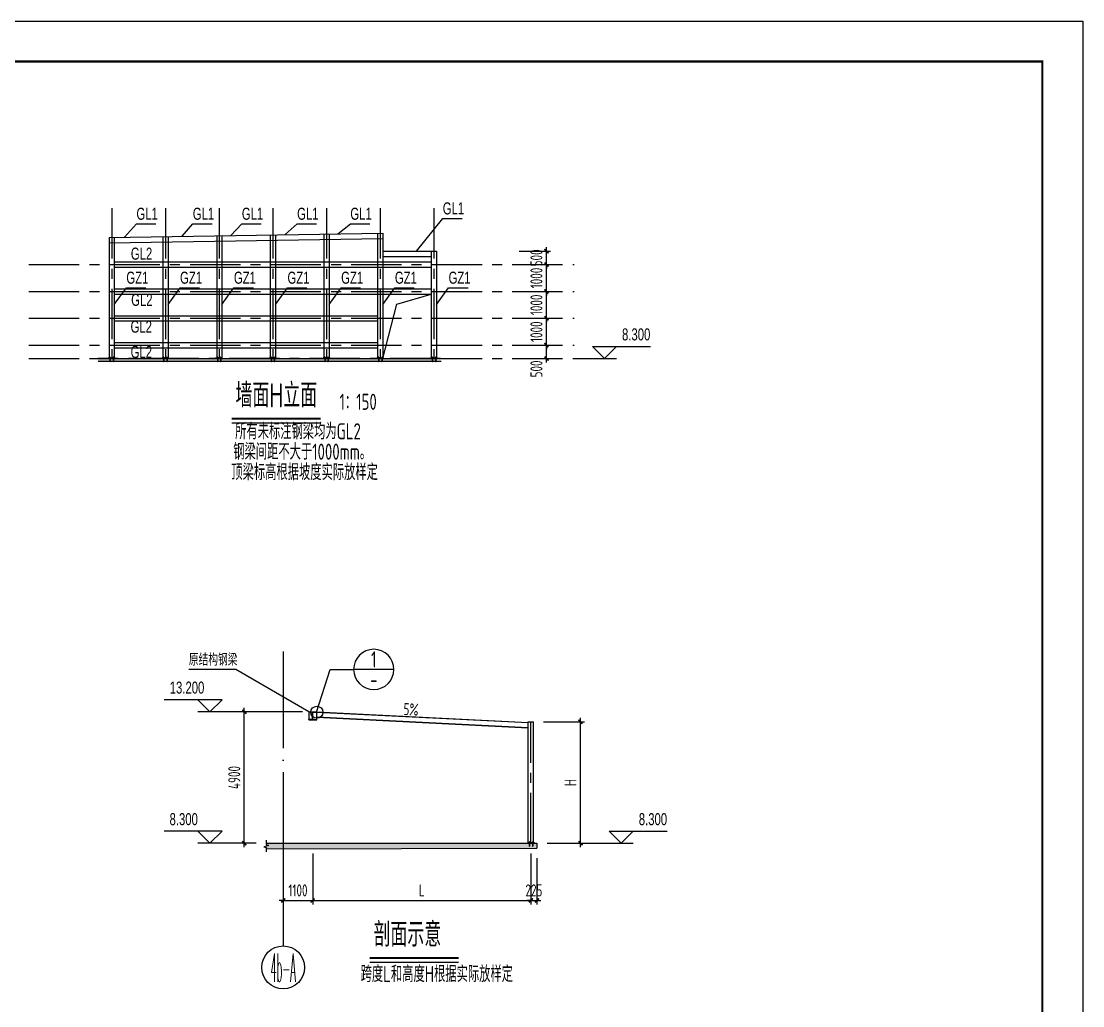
# Model space of a CAD drawing. Extents: x -803796 to -501762, y -1479216 to -846035.
# Drawn here: x -541295 to -501762, y -1240010 to -1203336 of the extents above; entities that cross this region are included whole.
import ezdxf
from ezdxf.enums import TextEntityAlignment as Align

# ---------------------------------------------------------------- set-up
doc = ezdxf.new("R2010")
doc.units = 0
doc.header["$LTSCALE"] = 1500
doc.linetypes.add('CENTER', pattern=[2, 1.25, -0.25, 0.25, -0.25])
doc.linetypes.add('XREF-GRID-04区$0$ACAD_ISO04W100', pattern=[30, 24, -3, 0, -3])
doc.layers.get('0').update_dxf_attribs({"linetype": 'CONTINUOUS'})
doc.layers.get('Defpoints').update_dxf_attribs({"linetype": 'CONTINUOUS'})
for name, color, linetype in [('AR-INT DECO', 140, 'CONTINUOUS'), ('AXIS', 253, 'CENTER'), ('BORDER', 7, 'CONTINUOUS'), ('DIM', 3, 'CONTINUOUS'), ('HATCH', 254, 'CONTINUOUS'), ('NUM', 7, 'CONTINUOUS'), ('STXT_XG_THIN', 2, 'CONTINUOUS'), ('TEXT', 7, 'CONTINUOUS'), ('THIN', 7, 'CONTINUOUS'), ('XREF-GRID-01区$0$AXIS', 3, 'CONTINUOUS'), ('XREF-GRID-04区$0$A-DOTE', 14, 'XREF-GRID-04区$0$ACAD_ISO04W100')]:
    doc.layers.add(name, color=color, linetype=linetype)
doc.styles.add('TSSD_Dimension', font='Tssdeng.shx', dxfattribs={"width": 0.7, "bigfont": 'hztxt.shx'})
doc.styles.add('TSSD_Label', font='tj03-romans1.shx', dxfattribs={"width": 0.7, "bigfont": 'hztxt.shx'})
doc.styles.add('TSSD_NORM', font='tssdeng.shx', dxfattribs={"width": 0.7, "bigfont": 'hztxt.shx'})
doc.styles.add('TSSD_Num', font='tssdeng.shx', dxfattribs={"width": 0.7, "bigfont": 'hztxt.shx'})
doc.styles.add('XREF-GRID-01区$0$_TCH_AXIS', font='COMPLEX', dxfattribs={"bigfont": 'GBCBIG'})
doc.dimstyles.new('TSSD_150_150', dxfattribs={"dimtxt": 450, "dimasz": 150, "dimexe": 150, "dimexo": 375, "dimgap": 150, "dimtad": 1, "dimdec": 0, "dimzin": 0, "dimdsep": 46, "dimtxsty": 'TSSD_Dimension', "dimblk": 'ARCHTICK', "dimblk1": 'ARCHTICK', "dimblk2": 'ARCHTICK', "dimcen": 0, "dimdle": 150, "dimclrt": 7, "dimadec": 0, "dimazin": 0, "dimtfac": 1, "dimtdec": 0, "dimtix": 1, "dimtmove": 2, "dimatfit": 3, "dimfxl": 1, "dimtolj": 1, "dimtzin": 0, "dimarcsym": 0})

# ---------------------------------------------------------------- blocks, each defined once
blk = doc.blocks.new('A$C4FFD1A59')
at = {"layer": 'AR-INT DECO'}
for p, q in [((-513, 1623), (-513, 69)), ((-393, 1623), (-393, 69)), ((687, 1623), (687, 69)), ((807, 1623), (807, 69))]:
    blk.add_line(p, q, dxfattribs=at)
for points in [[(-1153, 1281), (1447, 1281), (1447, 1121), (-1153, 1121)], [(-513, 1623), (-393, 1623), (-393, 69), (-513, 69)], [(687, 1623), (807, 1623), (807, 69), (687, 69)]]:
    blk.add_lwpolyline(points, close=True, dxfattribs=at)
blk = doc.blocks.new('_ArchTick')
at = {"color": 0, "linetype": 'ByBlock', "const_width": 0.4}
blk.add_lwpolyline([(-0.5, -0.5), (0.5, 0.5)], dxfattribs=at)
blk = doc.blocks.new('*D835')
at = {"layer": 'Defpoints', "color": 0, "transparency": 16777216}
for p in [(-531540, -1233958), (-530440, -1233958), (-530440, -1236087)]:
    blk.add_point(p, dxfattribs=at)
at = {"layer": 'DIM', "color": 0, "lineweight": -2, "transparency": 16777216}
for p, q in [((-531540, -1234333), (-531540, -1236237)), ((-530440, -1234333), (-530440, -1236237)), ((-531540, -1236087), (-531690, -1236087)), ((-531540, -1236087), (-530440, -1236087)), ((-530440, -1236087), (-530290, -1236087))]:
    blk.add_line(p, q, dxfattribs=at)
at = {"layer": 'DIM', "color": 0, "lineweight": -2, "transparency": 16777216, "xscale": 150, "yscale": 150, "zscale": 150}
blk.add_blockref('_ArchTick', (-531540, -1236087), dxfattribs=at)
at = {"layer": 'DIM', "color": 0, "lineweight": -2, "transparency": 16777216, "xscale": 150, "yscale": 150, "zscale": 150, "rotation": 180}
blk.add_blockref('_ArchTick', (-530440, -1236087), dxfattribs=at)
at = {"layer": 'DIM', "color": 7, "transparency": 16777216, "insert": (-530990, -1235712), "char_height": 450, "attachment_point": 5, "style": 'TSSD_Dimension'}
blk.add_mtext('\\A1;1100', dxfattribs=at)
blk = doc.blocks.new('*D836')
at = {"layer": 'Defpoints', "color": 0, "transparency": 16777216}
for p in [(-530440, -1233958), (-522314, -1233958), (-522314, -1236087)]:
    blk.add_point(p, dxfattribs=at)
at = {"layer": 'DIM', "color": 0, "lineweight": -2, "transparency": 16777216}
for p, q in [((-530440, -1234333), (-530440, -1236237)), ((-522314, -1234333), (-522314, -1236237)), ((-530590, -1236087), (-522164, -1236087))]:
    blk.add_line(p, q, dxfattribs=at)
at = {"layer": 'DIM', "color": 0, "lineweight": -2, "transparency": 16777216, "xscale": 150, "yscale": 150, "zscale": 150, "rotation": 180}
blk.add_blockref('_ArchTick', (-530440, -1236087), dxfattribs=at)
at = {"layer": 'DIM', "color": 0, "lineweight": -2, "transparency": 16777216, "xscale": 150, "yscale": 150, "zscale": 150}
blk.add_blockref('_ArchTick', (-522314, -1236087), dxfattribs=at)
at = {"layer": 'DIM', "color": 7, "transparency": 16777216, "insert": (-526377, -1235712), "char_height": 450, "attachment_point": 5, "style": 'TSSD_Dimension'}
blk.add_mtext('\\A1;L', dxfattribs=at)
blk = doc.blocks.new('*D837')
at = {"layer": 'Defpoints', "color": 0, "transparency": 16777216}
for p in [(-532987, -1229058), (-530440, -1229058), (-532174, -1233958)]:
    blk.add_point(p, dxfattribs=at)
at = {"layer": 'DIM', "color": 0, "lineweight": -2, "transparency": 16777216}
for p, q in [((-530815, -1229058), (-533137, -1229058)), ((-532987, -1234108), (-532987, -1228908)), ((-532549, -1233958), (-533137, -1233958))]:
    blk.add_line(p, q, dxfattribs=at)
at = {"layer": 'DIM', "color": 0, "lineweight": -2, "transparency": 16777216, "xscale": 150, "yscale": 150, "zscale": 150}
for p, rotation in [((-532987, -1229058), 90), ((-532987, -1233958), 270)]:
    blk.add_blockref('_ArchTick', p, dxfattribs=dict(at, rotation=rotation))
at = {"layer": 'DIM', "color": 7, "transparency": 16777216, "insert": (-533362, -1231508), "char_height": 450, "attachment_point": 5, "rotation": 90, "style": 'TSSD_Dimension'}
blk.add_mtext('\\A1;4900', dxfattribs=at)
blk = doc.blocks.new('*D838')
at = {"layer": 'Defpoints', "color": 0, "transparency": 16777216}
for p in [(-522314, -1234143), (-522089, -1234142), (-522089, -1236087)]:
    blk.add_point(p, dxfattribs=at)
at = {"layer": 'DIM', "color": 0, "lineweight": -2, "transparency": 16777216}
for p, q in [((-522314, -1234518), (-522314, -1236237)), ((-522089, -1234517), (-522089, -1236237)), ((-522314, -1236087), (-522464, -1236087)), ((-522314, -1236087), (-522089, -1236087)), ((-522089, -1236087), (-521939, -1236087))]:
    blk.add_line(p, q, dxfattribs=at)
at = {"layer": 'DIM', "color": 0, "lineweight": -2, "transparency": 16777216, "xscale": 150, "yscale": 150, "zscale": 150}
blk.add_blockref('_ArchTick', (-522314, -1236087), dxfattribs=at)
at = {"layer": 'DIM', "color": 0, "lineweight": -2, "transparency": 16777216, "xscale": 150, "yscale": 150, "zscale": 150, "rotation": 180}
blk.add_blockref('_ArchTick', (-522089, -1236087), dxfattribs=at)
at = {"layer": 'DIM', "color": 7, "transparency": 16777216, "insert": (-522202, -1235712), "char_height": 450, "attachment_point": 5, "style": 'TSSD_Dimension'}
blk.add_mtext('\\A1;225', dxfattribs=at)
blk = doc.blocks.new('*D839')
at = {"layer": 'Defpoints', "color": 0, "transparency": 16777216}
for p in [(-522214, -1229431), (-520467, -1229431), (-522089, -1233958)]:
    blk.add_point(p, dxfattribs=at)
at = {"layer": 'DIM', "color": 0, "lineweight": -2, "transparency": 16777216}
for p, q in [((-521839, -1229431), (-520317, -1229431)), ((-520467, -1234108), (-520467, -1229281)), ((-521714, -1233958), (-520317, -1233958))]:
    blk.add_line(p, q, dxfattribs=at)
at = {"layer": 'DIM', "color": 0, "lineweight": -2, "transparency": 16777216, "xscale": 150, "yscale": 150, "zscale": 150}
for p, rotation in [((-520467, -1229431), 90), ((-520467, -1233958), 270)]:
    blk.add_blockref('_ArchTick', p, dxfattribs=dict(at, rotation=rotation))
at = {"layer": 'DIM', "color": 7, "transparency": 16777216, "insert": (-520842, -1231695), "char_height": 450, "attachment_point": 5, "rotation": 90, "style": 'TSSD_Dimension'}
blk.add_mtext('\\A1;H', dxfattribs=at)
blk = doc.blocks.new('ts_idx')
at = {"color": 0, "linetype": 'ByBlock', "lineweight": -2}
blk.add_line((-0.5, 0), (0.5, 0), dxfattribs=at)
blk.add_circle((0, 0), 0.5, dxfattribs=at)
at = {"color": 0, "linetype": 'ByBlock', "lineweight": -2, "style": 'TSSD_Num', "width": 0.7}
for tag, p in [('1', (0, 0.25)), ('A', (0, -0.25))]:
    blk.add_attdef(tag, text='', height=0.4, dxfattribs=at).set_placement(p, align=Align.MIDDLE_CENTER)
blk = doc.blocks.new('*D849')
at = {"layer": 'Defpoints', "color": 0, "transparency": 16777216}
for p in [(-523130, -1215401), (-521734, -1215401), (-523130, -1215901)]:
    blk.add_point(p, dxfattribs=at)
at = {"layer": 'DIM', "color": 0, "lineweight": -2, "transparency": 16777216}
for p, q in [((-521734, -1216051), (-521734, -1215251)), ((-522755, -1215401), (-521584, -1215401)), ((-522755, -1215901), (-521584, -1215901))]:
    blk.add_line(p, q, dxfattribs=at)
at = {"layer": 'DIM', "color": 0, "lineweight": -2, "transparency": 16777216, "xscale": 150, "yscale": 150, "zscale": 150}
for p, rotation in [((-521734, -1215401), 90), ((-521734, -1215901), 270)]:
    blk.add_blockref('_ArchTick', p, dxfattribs=dict(at, rotation=rotation))
at = {"layer": 'DIM', "color": 7, "transparency": 16777216, "insert": (-522109, -1216288), "char_height": 450, "attachment_point": 5, "rotation": 90, "style": 'TSSD_Dimension'}
blk.add_mtext('\\A1;500', dxfattribs=at)
blk = doc.blocks.new('*D850')
at = {"layer": 'Defpoints', "color": 0, "transparency": 16777216}
for p in [(-523130, -1214401), (-521734, -1214401), (-523130, -1215401)]:
    blk.add_point(p, dxfattribs=at)
at = {"layer": 'DIM', "color": 0, "lineweight": -2, "transparency": 16777216}
for p, q in [((-522755, -1214401), (-521584, -1214401)), ((-521734, -1214401), (-521734, -1214251)), ((-521734, -1215401), (-521734, -1214401)), ((-522755, -1215401), (-521584, -1215401)), ((-521734, -1215401), (-521734, -1215551))]:
    blk.add_line(p, q, dxfattribs=at)
at = {"layer": 'DIM', "color": 0, "lineweight": -2, "transparency": 16777216, "xscale": 150, "yscale": 150, "zscale": 150}
for p, rotation in [((-521734, -1214401), 270), ((-521734, -1215401), 90)]:
    blk.add_blockref('_ArchTick', p, dxfattribs=dict(at, rotation=rotation))
at = {"layer": 'DIM', "color": 7, "transparency": 16777216, "insert": (-522109, -1214901), "char_height": 450, "attachment_point": 5, "rotation": 90, "style": 'TSSD_Dimension'}
blk.add_mtext('\\A1;1000', dxfattribs=at)
blk = doc.blocks.new('*D851')
at = {"layer": 'Defpoints', "color": 0, "transparency": 16777216}
for p in [(-523130, -1213401), (-521734, -1213401), (-523130, -1214401)]:
    blk.add_point(p, dxfattribs=at)
at = {"layer": 'DIM', "color": 0, "lineweight": -2, "transparency": 16777216}
for p, q in [((-521734, -1213401), (-521734, -1213251)), ((-522755, -1213401), (-521584, -1213401)), ((-521734, -1214401), (-521734, -1213401)), ((-522755, -1214401), (-521584, -1214401)), ((-521734, -1214401), (-521734, -1214551))]:
    blk.add_line(p, q, dxfattribs=at)
at = {"layer": 'DIM', "color": 0, "lineweight": -2, "transparency": 16777216, "xscale": 150, "yscale": 150, "zscale": 150}
for p, rotation in [((-521734, -1213401), 270), ((-521734, -1214401), 90)]:
    blk.add_blockref('_ArchTick', p, dxfattribs=dict(at, rotation=rotation))
at = {"layer": 'DIM', "color": 7, "transparency": 16777216, "insert": (-522109, -1213901), "char_height": 450, "attachment_point": 5, "rotation": 90, "style": 'TSSD_Dimension'}
blk.add_mtext('\\A1;1000', dxfattribs=at)
blk = doc.blocks.new('*D852')
at = {"layer": 'Defpoints', "color": 0, "transparency": 16777216}
for p in [(-523130, -1212401), (-521734, -1212401), (-523130, -1213401)]:
    blk.add_point(p, dxfattribs=at)
at = {"layer": 'DIM', "color": 0, "lineweight": -2, "transparency": 16777216}
for p, q in [((-522755, -1212401), (-521584, -1212401)), ((-521734, -1212401), (-521734, -1212251)), ((-521734, -1213401), (-521734, -1212401)), ((-522755, -1213401), (-521584, -1213401)), ((-521734, -1213401), (-521734, -1213551))]:
    blk.add_line(p, q, dxfattribs=at)
at = {"layer": 'DIM', "color": 0, "lineweight": -2, "transparency": 16777216, "xscale": 150, "yscale": 150, "zscale": 150}
for p, rotation in [((-521734, -1212401), 270), ((-521734, -1213401), 90)]:
    blk.add_blockref('_ArchTick', p, dxfattribs=dict(at, rotation=rotation))
at = {"layer": 'DIM', "color": 7, "transparency": 16777216, "insert": (-522109, -1212901), "char_height": 450, "attachment_point": 5, "rotation": 90, "style": 'TSSD_Dimension'}
blk.add_mtext('\\A1;1000', dxfattribs=at)
blk = doc.blocks.new('*D853')
at = {"layer": 'Defpoints', "color": 0, "transparency": 16777216}
for p in [(-523130, -1211901), (-521734, -1211901), (-523130, -1212401)]:
    blk.add_point(p, dxfattribs=at)
at = {"layer": 'DIM', "color": 0, "lineweight": -2, "transparency": 16777216}
for p, q in [((-522755, -1211901), (-521584, -1211901)), ((-521734, -1211901), (-521734, -1211751)), ((-521734, -1212401), (-521734, -1211901)), ((-522755, -1212401), (-521584, -1212401)), ((-521734, -1212401), (-521734, -1212551))]:
    blk.add_line(p, q, dxfattribs=at)
at = {"layer": 'DIM', "color": 0, "lineweight": -2, "transparency": 16777216, "xscale": 150, "yscale": 150, "zscale": 150}
for p, rotation in [((-521734, -1211901), 270), ((-521734, -1212401), 90)]:
    blk.add_blockref('_ArchTick', p, dxfattribs=dict(at, rotation=rotation))
at = {"layer": 'DIM', "color": 7, "transparency": 16777216, "insert": (-522109, -1212151), "char_height": 450, "attachment_point": 5, "rotation": 90, "style": 'TSSD_Dimension'}
blk.add_mtext('\\A1;500', dxfattribs=at)

msp = doc.modelspace()

# ---------------------------------------------------------------- hatches: boundary and pattern name
at = {"layer": 'HATCH'}
h = msp.add_hatch(dxfattribs=at)
h.set_pattern_fill('ARMOREDW', color=256, scale=12.5, style=0)
h.set_pattern_definition([(50, (-265961.32, -782296.76), (89.657523, -7.844017), [9.375, -103.125]), (355, (-265961.32, -782296.76), (-17.343917, 94.024017), [7.5, -82.5]), (100.4514, (-265953.85, -782297.41), (72.313673, 86.179943), [7.967524, -87.642764]), (46.1842, (-265961.32, -782271.76), (133.40513, -20.689877), [14.0625, -154.6875]), (96.6356, (-265950.2, -782273.48), (116.832838, 121.764734), [11.951286, -131.464125]), (351.1842, (-265961.32, -782271.76), (116.832743, 121.764825), [11.25, -123.75]), (21, (-265948.82, -782278.01), (74.613382, -50.327361), [9.375, -103.125]), (326, (-265948.82, -782278.01), (30.414416, 90.643756), [7.5, -82.5]), (71.4514, (-265942.6, -782282.2), (105.027829, 40.316312), [7.967524, -87.642764]), (45, (-265961.32, -782296.76), (-70.710678, 70.710678), [])])
edge = h.paths.add_edge_path()
edge.add_line((-538440.9, -1215901.1), (-538431.7, -1216001.1))
edge.add_line((-538431.7, -1216001.1), (-523684.1, -1216001.1))
edge.add_line((-525803, -1216001.1), (-525820.7, -1215901.1))
edge.add_line((-525820.7, -1215901.1), (-538440.9, -1215901.1))
h = msp.add_hatch(dxfattribs=at)
h.set_pattern_fill('ARMOREDW', color=256, scale=25, style=0)
h.set_pattern_definition([(50, (254.15, -366733.62), (179.315046, -15.688034), [18.75, -206.25]), (355, (254.15, -366733.62), (-34.687833, 188.048033), [15, -165]), (100.4514, (269.09, -366734.93), (144.627345, 172.359886), [15.935047, -175.285528]), (46.1842, (254.15, -366683.62), (266.81026, -41.379754), [28.125, -309.375]), (96.6356, (276.38, -366687.07), (233.665676, 243.52947), [23.90257, -262.92825]), (351.1842, (254.15, -366683.62), (233.66549, 243.52965), [22.5, -247.5]), (21, (279.15, -366696.12), (149.226763, -100.654723), [18.75, -206.25]), (326, (279.15, -366696.12), (60.828833, 181.28751), [15, -165]), (71.4514, (291.58, -366704.5), (210.055657, 80.632624), [15.935047, -175.285528]), (45, (254.15, -366733.62), (-141.421356, 141.421356), [])])
h.paths.add_polyline_path([(-532174.4, -1234161.7), (-522089.4, -1234142.3), (-522089.4, -1233958.3), (-532174.4, -1233958.3)])

# ---------------------------------------------------------------- linework, layer by layer
for p, q in [((-527310.5, -1213872.4), (-526022.5, -1213498.1)), ((-527828.5, -1215901.1), (-527310.5, -1213872.4)), ((-530590.4, -1229073.3, -3.1), (-530590.4, -1229343.3, -3.1)), ((-530290.4, -1229343.3, -3.1), (-530290.4, -1229073.3, -3.1))]:
    msp.add_line(p, q)
at = {"layer": 'AR-INT DECO'}
for p, q in [((-538022.5, -1211390.1), (-527828.5, -1211226.1)), ((-532022.5, -1211293.6), (-532022.5, -1215901.1)), ((-531828.5, -1211290.5), (-531828.5, -1215901.1)), ((-530022.5, -1211261.4), (-530022.5, -1215901.1)), ((-529828.5, -1211258.3), (-529828.5, -1215901.1)), ((-528022.5, -1211229.2), (-528022.5, -1215901.1)), ((-527828.5, -1211226.1), (-527828.5, -1215901.1)), ((-538022.5, -1211390.1), (-538022.5, -1215901.1)), ((-538019.2, -1211590.1), (-527825.2, -1211426.1)), ((-537828.5, -1211387), (-537828.5, -1215901.1)), ((-536022.5, -1211357.9), (-536022.5, -1215901.1)), ((-535828.5, -1211354.8), (-535828.5, -1215901.1)), ((-534016.7, -1211325.7), (-534016.7, -1215901.1)), ((-533822.7, -1211322.6), (-533822.7, -1215901.1)), ((-527828.5, -1211901.1), (-525828.5, -1211901.1)), ((-526022.5, -1211901.1), (-526022.5, -1215901.1)), ((-525828.5, -1211901.1), (-525828.5, -1215901.1)), ((-537828.5, -1212304.1), (-526022.5, -1212304.1)), ((-527828.5, -1212095.1), (-526022.5, -1212095.1)), ((-537828.5, -1212498.1), (-526022.5, -1212498.1)), ((-537828.5, -1213304.1), (-526022.5, -1213304.1)), ((-537828.5, -1213498.1), (-526022.5, -1213498.1)), ((-537828.5, -1214304.1), (-529828.5, -1214304.1)), ((-530022.5, -1214304.1), (-528022.5, -1214304.1)), ((-537828.5, -1214498.1), (-529828.5, -1214498.1)), ((-530022.5, -1214498.1), (-528022.5, -1214498.1)), ((-537828.5, -1215304.1), (-529828.5, -1215304.1)), ((-537828.5, -1215498.1), (-529828.5, -1215498.1)), ((-530022.5, -1215304.1), (-528022.5, -1215304.1)), ((-530022.5, -1215498.1), (-528022.5, -1215498.1)), ((-538440.9, -1215901.1), (-525679, -1215901.1)), ((-538431.7, -1216001.1), (-525661.3, -1216001.1)), ((-522414.4, -1233958.3), (-522414.4, -1229431.1)), ((-522414.4, -1229431.1), (-522214.4, -1229431.1)), ((-522214.4, -1233958.3), (-522214.4, -1229431.1)), ((-532174.4, -1233958.3), (-522089.4, -1233958.3)), ((-532174.4, -1234161.7), (-522089.4, -1234142.3)), ((-522089.4, -1233958.3), (-522089.4, -1234142.3))]:
    msp.add_line(p, q, dxfattribs=at)
msp.add_circle((-530287.1, -1229074.9, -3.1), 223.6, dxfattribs=at)
at = {"layer": 'AXIS'}
for p, q in [((-537925.5, -1210303.1), (-537925.5, -1215901.1)), ((-535925.5, -1210303.1), (-535925.5, -1215901.1)), ((-533925.5, -1210303.1), (-533925.5, -1215901.1)), ((-531925.5, -1210303.1), (-531925.5, -1215901.1)), ((-529925.5, -1210303.1), (-529925.5, -1215901.1)), ((-527925.5, -1210303.1), (-527925.5, -1215901.1)), ((-525925.5, -1210303.1), (-525925.5, -1215901.1)), ((-541008.3, -1212401.1), (-520706.2, -1212401.1)), ((-541008.3, -1213401.1), (-520706.2, -1213401.1)), ((-541008.3, -1214401.1), (-520706.2, -1214401.1)), ((-541008.3, -1215401.1), (-520706.2, -1215401.1)), ((-541008.3, -1215901.1), (-520706.2, -1215901.1)), ((-525679, -1215901.1), (-538440.9, -1215901.1)), ((-522314.4, -1233958.3), (-522314.4, -1229431.1))]:
    msp.add_line(p, q, dxfattribs=at)
at = {"layer": 'BORDER', "elevation": -3.1}
msp.add_lwpolyline([(-590861.8, -1266335.8), (-590861.8, -1203335.8), (-501761.8, -1203335.8), (-501761.8, -1266335.8)], close=True, dxfattribs=at)
at = {"layer": 'BORDER', "const_width": 75, "elevation": -3.1}
msp.add_lwpolyline([(-587111.8, -1264835.8), (-587111.8, -1204835.8), (-503261.8, -1204835.8), (-503261.8, -1264835.8)], close=True, dxfattribs=at)
at = {"layer": 'NUM', "const_width": 75, "elevation": -12.4}
for points in [[(-533454.8, -1218143.3), (-530145.9, -1218143.3)], [(-528313.7, -1238229.6), (-525004.8, -1238229.6)]]:
    msp.add_lwpolyline(points, dxfattribs=at)
at = {"layer": 'NUM', "elevation": -12.4}
for points in [[(-533454.8, -1218293.3), (-530145.9, -1218293.3)], [(-528313.7, -1238379.6), (-525004.8, -1238379.6)]]:
    msp.add_lwpolyline(points, dxfattribs=at)
at = {"layer": 'STXT_XG_THIN'}
for p, q in [((-530590.4, -1229058.3, -3.1), (-530290.4, -1229058.3, -3.1)), ((-530590.4, -1229058.3, -3.1), (-530590.4, -1229073.3, -3.1)), ((-530465.4, -1229073.3, -3.1), (-530590.4, -1229073.3, -3.1)), ((-530415.4, -1229073.3, -3.1), (-530290.4, -1229073.3, -3.1)), ((-530290.4, -1229058.3, -3.1), (-530290.4, -1229073.3, -3.1)), ((-530290.4, -1229058.3, -3.1), (-522414.4, -1229452.1, -3.1)), ((-530290.4, -1229068.4, -3.1), (-522414.4, -1229462.2, -3.1)), ((-530590.4, -1229358.3, -3.1), (-530590.4, -1229343.3, -3.1)), ((-530465.4, -1229343.3, -3.1), (-530590.4, -1229343.3, -3.1)), ((-530590.4, -1229358.3, -3.1), (-530290.4, -1229358.3, -3.1)), ((-530445.4, -1229323.3, -3.1), (-530445.4, -1229093.3, -3.1)), ((-530435.4, -1229323.3, -3.1), (-530435.4, -1229093.3, -3.1)), ((-530415.4, -1229343.3, -3.1), (-530290.4, -1229343.3, -3.1)), ((-530290.4, -1229248.6, -3.1), (-522414.4, -1229642.4, -3.1)), ((-530290.4, -1229258.6, -3.1), (-522414.4, -1229652.4, -3.1)), ((-530290.4, -1229358.3, -3.1), (-530290.4, -1229343.3, -3.1))]:
    msp.add_line(p, q, dxfattribs=at)
for centre, start, end in [((-530465.4, -1229093.3, -3.1), 0, 90), ((-530415.4, -1229093.3, -3.1), 90, 180), ((-530465.4, -1229323.3, -3.1), 270, 0), ((-530415.4, -1229323.3, -3.1), 180, 270)]:
    msp.add_arc(centre, 20, start, end, dxfattribs=at)
at = {"layer": 'TEXT'}
for p, q in [((-537449.4, -1211380.9), (-537003.6, -1210882)), ((-537003.6, -1210882), (-536280.6, -1210882)), ((-535299.9, -1211346.3), (-534905.2, -1210882)), ((-534905.2, -1210882), (-534182.2, -1210882)), ((-533484.6, -1211317.1), (-533078.9, -1210882)), ((-533078.9, -1210882), (-532355.9, -1210882)), ((-531466.3, -1211284.6), (-531019.4, -1210882)), ((-531019.4, -1210882), (-530296.4, -1210882)), ((-529502, -1211253), (-529037.6, -1210882)), ((-529037.6, -1210882), (-528314.6, -1210882)), ((-526573, -1211901.1), (-525596, -1210682)), ((-525596, -1210682), (-524873, -1210682)), ((-537828.5, -1213883.3), (-537379.7, -1213264.3)), ((-537379.7, -1213264.3), (-536656.7, -1213264.3)), ((-535828.5, -1213883.3), (-535379.7, -1213264.3)), ((-535379.7, -1213264.3), (-534656.7, -1213264.3)), ((-533822.7, -1213883.3), (-533374, -1213264.3)), ((-533374, -1213264.3), (-532651, -1213264.3)), ((-531828.5, -1213883.3), (-531379.7, -1213264.3)), ((-531379.7, -1213264.3), (-530656.7, -1213264.3)), ((-529828.5, -1213883.3), (-529379.7, -1213264.3)), ((-529379.7, -1213264.3), (-528656.7, -1213264.3)), ((-527828.5, -1213883.3), (-527379.7, -1213264.3)), ((-527379.7, -1213264.3), (-526656.7, -1213264.3)), ((-525828.5, -1213883.3), (-525379.7, -1213264.3)), ((-525379.7, -1213264.3), (-524656.7, -1213264.3)), ((-533308.7, -1227489.5, -3.1), (-535052.8, -1227489.5, -3.1)), ((-530590.4, -1229058.3, -3.1), (-533308.7, -1227489.5, -3.1))]:
    msp.add_line(p, q, dxfattribs=at)
at = {"layer": 'THIN'}
for p, q in [((-519576.2, -1215901.1), (-520026.2, -1215451.1)), ((-520026.2, -1215451.1), (-519126.2, -1215451.1)), ((-519576.2, -1215901.1), (-519126.2, -1215451.1)), ((-519126.2, -1215451.1), (-517866.2, -1215451.1)), ((-520706.2, -1215901.1), (-519126.2, -1215901.1)), ((-530293.7, -1229074.9, -3.1), (-529784.7, -1227481.3, -3.1)), ((-529784.7, -1227481.3, -3.1), (-528916.4, -1227481.3, -3.1)), ((-534716.7, -1228608.3), (-535976.7, -1228608.3)), ((-534266.7, -1229058.3), (-534716.7, -1228608.3)), ((-533816.7, -1228608.3), (-534716.7, -1228608.3)), ((-534266.7, -1229058.3), (-533816.7, -1228608.3)), ((-533136.8, -1229058.3), (-534716.7, -1229058.3)), ((-534716.7, -1233508.3), (-535976.7, -1233508.3)), ((-534266.7, -1233958.3), (-534716.7, -1233508.3)), ((-533816.7, -1233508.3), (-534716.7, -1233508.3)), ((-534266.7, -1233958.3), (-533816.7, -1233508.3)), ((-518951.9, -1233958.3), (-519401.9, -1233508.3)), ((-519401.9, -1233508.3), (-518501.9, -1233508.3)), ((-518951.9, -1233958.3), (-518501.9, -1233508.3)), ((-518501.9, -1233508.3), (-517241.9, -1233508.3)), ((-533136.8, -1233958.3), (-534716.7, -1233958.3)), ((-520316.6, -1233958.3), (-518501.9, -1233958.3))]:
    msp.add_line(p, q, dxfattribs=at)
msp.add_lwpolyline([(-532174.6, -1233844.5), (-532174.3, -1234007.1), (-532084.8, -1234035.4), (-532263.6, -1234084.6), (-532174.1, -1234112.9), (-532173.8, -1234275.5)], dxfattribs=at)
at = {"layer": 'XREF-GRID-01区$0$AXIS'}
for p in [(-531540.4, -1235556.4, -3.1), (-531540.4, -1237608.7, -3.1)]:
    msp.add_line(p, (-531540.4, -1237780.1, -3.1), dxfattribs=at)
msp.add_circle((-531540.4, -1238580.1, -3.1), 800, dxfattribs=at)
msp.add_circle((-531540.4, -1238580.1, -3.1), 800, dxfattribs=at)
at = {"layer": 'XREF-GRID-04区$0$A-DOTE', "ltscale": 0.1}
msp.add_line((-531540.4, -1226811.4, -3.1), (-531540.4, -1235556.4, -3.1), dxfattribs=at)

# ---------------------------------------------------------------- block references
at = {"layer": 'AR-INT DECO', "xscale": -0.1, "yscale": 0.1, "zscale": 0.1}
for p in [(-537910.8, -1216013.2), (-535910.8, -1216013.2), (-533910.8, -1216013.2), (-531910.8, -1216013.2), (-529910.8, -1216013.2), (-527910.8, -1216013.2), (-525910.8, -1216013.2), (-522299.7, -1234070.5)]:
    msp.add_blockref('A$C4FFD1A59', p, dxfattribs=at)
at = {"layer": 'THIN'}
ref = msp.add_blockref('ts_idx', (-528166.4, -1227481.3, -3.1), dxfattribs=dict(at, xscale=-1500, yscale=1500, zscale=1500))
ref.add_attrib('1', '1', dxfattribs={"height": 600, "style": 'TSSD_Num', "width": 0.7}).set_placement((-528166.4, -1227106.3, -3.1), align=Align.MIDDLE_CENTER)
ref.add_attrib('-', '-', dxfattribs={"height": 600, "style": 'TSSD_Num', "width": 0.7}).set_placement((-528166.4, -1227856.3, -3.1), align=Align.MIDDLE_CENTER)

# ---------------------------------------------------------------- texts
at = {"layer": 'NUM', "style": 'TSSD_NORM', "width": 0.7}
for s, height, p in [('墙面H立面', 900, (-533314.5, -1217991.7, -12.4)), (' 1：150', 600, (-529695.9, -1217991.7, -12.4)), ('所有未标注钢梁均为GL2', 600, (-533328.2, -1219091.1, -12.4)), ('钢梁间距不大于1000mm。', 600, (-533399.8, -1219851.3, -12.4)), ('顶梁标高根据坡度实际放样定', 600, (-533471.5, -1220611.5, -12.4)), ('剖面示意', 900, (-528173.4, -1238078, -12.4)), ('跨度L和高度H根据实际放样定', 600, (-528655.7, -1239308))]:
    msp.add_text(s, height=height, dxfattribs=at).set_placement(p, align=Align.BOTTOM_LEFT)
at = {"layer": 'TEXT', "style": 'TSSD_Label', "width": 0.7}
for s, p in [('GL1', (-525596, -1210532)), ('GL1', (-537003.6, -1210732)), ('GL1', (-534905.2, -1210732)), ('GL1', (-533078.9, -1210732)), ('GL1', (-531019.4, -1210732)), ('GL1', (-529037.6, -1210732)), ('GL2', (-537212.1, -1212218.9, -3.1)), ('GZ1', (-537379.7, -1213114.3)), ('GZ1', (-535379.7, -1213114.3)), ('GZ1', (-533374, -1213114.3)), ('GZ1', (-531379.7, -1213114.3)), ('GZ1', (-529379.7, -1213114.3)), ('GZ1', (-527379.7, -1213114.3)), ('GZ1', (-525379.7, -1213114.3)), ('GL2', (-537200.4, -1213938.1, -3.1)), ('GL2', (-537223.8, -1214938, -3.1)), ('GL2', (-537220.1, -1215878.2, -3.1)), ('原结构钢梁', (-535052.8, -1227339.5, -3.1))]:
    msp.add_text(s, height=450, dxfattribs=at).set_placement(p)
at = {"layer": 'TEXT', "style": 'TSSD_NORM', "width": 0.7}
msp.add_text('5%', height=450, rotation=357, dxfattribs=at).set_placement((-527067.4, -1229180.1, -3.1))
at = {"layer": 'THIN', "style": 'TSSD_Label', "width": 0.7}
for s, p in [('8.300', (-517866.2, -1215361.1)), ('13.200', (-534476.7, -1228518.3)), ('8.300', (-534716.7, -1233418.3)), ('8.300', (-517241.9, -1233418.3))]:
    msp.add_text(s, height=450, dxfattribs=at).set_placement(p, align=Align.BOTTOM_RIGHT)
at = {"layer": 'XREF-GRID-01区$0$AXIS', "color": 7, "style": 'XREF-GRID-01区$0$_TCH_AXIS', "width": 0.218881}
msp.add_text('4b-A', height=1050, dxfattribs=at).set_placement((-532011, -1239115.4, -3.1), (-531069.8, -1239115.4, -3.1), align=Align.FIT)

# ---------------------------------------------------------------- dimensions: what is measured, and where the dimension line sits
at = {"layer": 'DIM'}
for base, p1, p2, picture, middle in [((-521734.2, -1211901.1), (-523130.3, -1212401.1), (-523130.3, -1211901.1), '*D853', (-522109.2, -1212151.1)), ((-521734.2, -1212401.1), (-523130.3, -1213401.1), (-523130.3, -1212401.1), '*D852', (-522109.2, -1212901.1)), ((-521734.2, -1213401.1), (-523130.3, -1214401.1), (-523130.3, -1213401.1), '*D851', (-522109.2, -1213901.1)), ((-521734.2, -1214401.1), (-523130.3, -1215401.1), (-523130.3, -1214401.1), '*D850', (-522109.2, -1214901.1)), ((-532986.8, -1229058.3), (-532174.4, -1233958.3), (-530440.4, -1229058.3), '*D837', (-533361.8, -1231508.3))]:
    dim = msp.add_linear_dim(base=base, p1=p1, p2=p2, angle=90, dimstyle='TSSD_150_150', dxfattribs=at)
    dim.commit()
    dim.dimension.update_dxf_attribs({"geometry": picture, "text_midpoint": middle})
dim = msp.add_linear_dim(base=(-521734.2, -1215401.1), p1=(-523130.3, -1215901.1), p2=(-523130.3, -1215401.1), angle=90, dimstyle='TSSD_150_150', dxfattribs=at)
dim.commit()
dim.dimension.update_dxf_attribs({"geometry": '*D849', "text_midpoint": (-522109.2, -1216288.2), "dimtype": 160})
dim = msp.add_linear_dim(base=(-520466.6, -1229431.1), p1=(-522089.4, -1233958.3), p2=(-522214.4, -1229431.1), angle=90, text='H', dimstyle='TSSD_150_150', dxfattribs=at)
dim.commit()
dim.dimension.update_dxf_attribs({"geometry": '*D839', "text_midpoint": (-520841.6, -1231694.7)})
for base, p1, p2, picture, middle in [((-530440.4, -1236087.4), (-531540.4, -1233958.3), (-530440.4, -1233958.3), '*D835', (-530990.4, -1235712.4)), ((-522089.4, -1236087.4), (-522314, -1234142.8), (-522089.4, -1234142.3), '*D838', (-522201.7, -1235712.4))]:
    dim = msp.add_linear_dim(base=base, p1=p1, p2=p2, dimstyle='TSSD_150_150', dxfattribs=at)
    dim.commit()
    dim.dimension.update_dxf_attribs({"geometry": picture, "text_midpoint": middle})
dim = msp.add_linear_dim(base=(-522314.4, -1236087.4), p1=(-530440.4, -1233958.3), p2=(-522314.4, -1233958.3), text='L', dimstyle='TSSD_150_150', dxfattribs=at)
dim.commit()
dim.dimension.update_dxf_attribs({"geometry": '*D836', "text_midpoint": (-526377.4, -1235712.4)})

doc.saveas('drawing.dxf')
